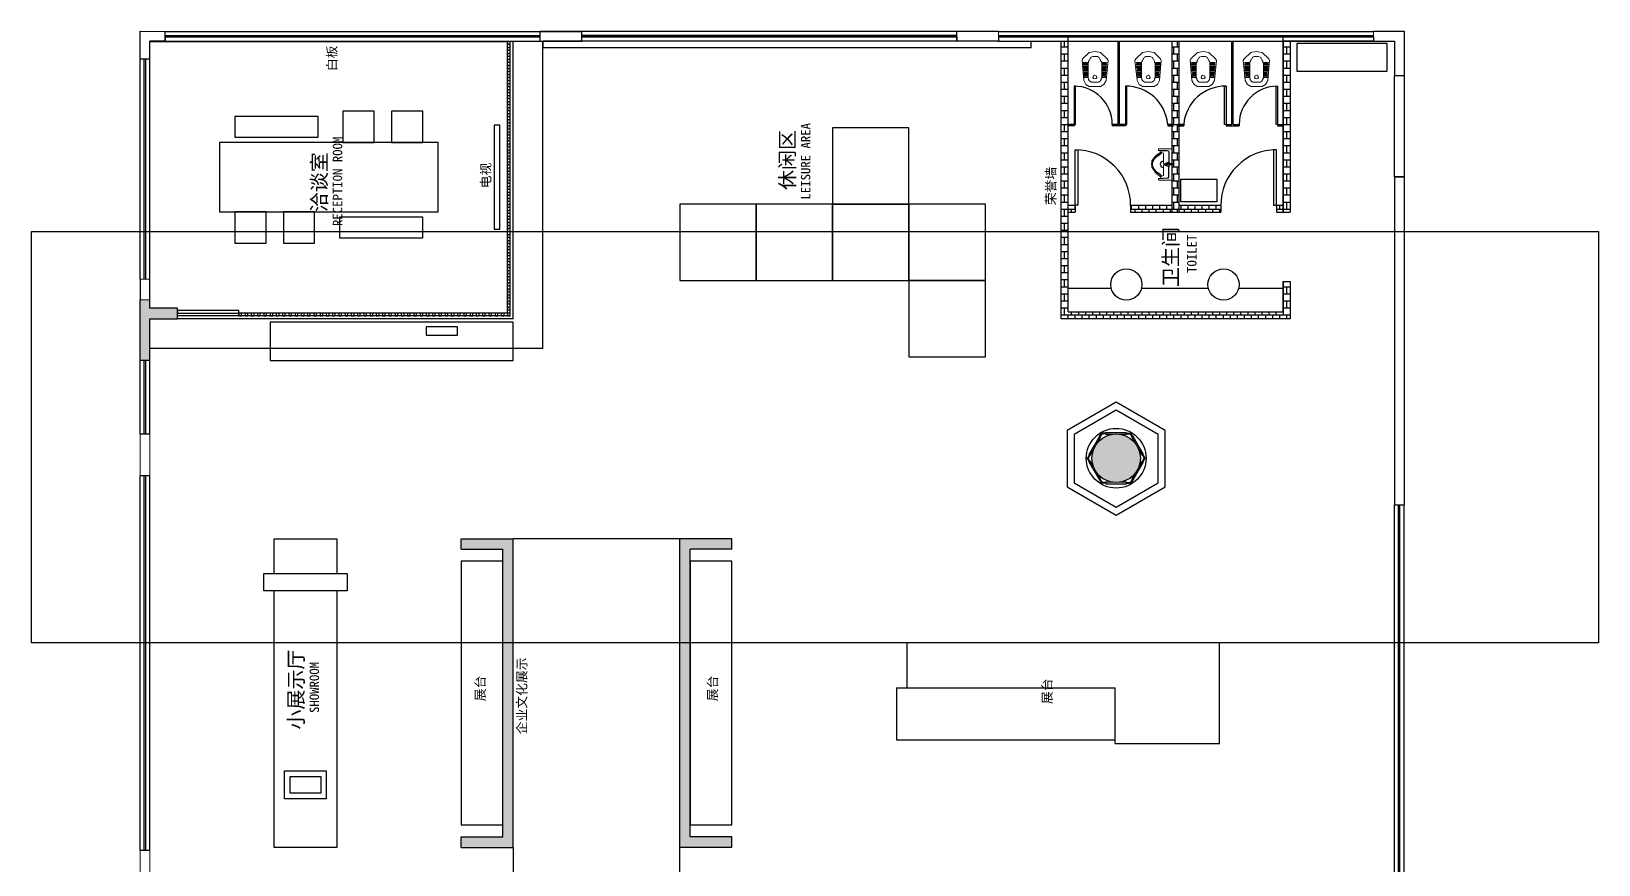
# Model space of a CAD drawing. Header units: millimetres. Extents: x 5625199 to 7433318, y -3316392 to -2552493.
# Drawn here: x 5949609 to 5972176, y -2641022 to -2629017 of the extents above; entities that cross this region are included whole.
import ezdxf

# ---------------------------------------------------------------- set-up
doc = ezdxf.new("R2010")
doc.units = ezdxf.units.MM
for name, color, linetype in [('155', 155, 'Continuous'), ('250', 250, 'Continuous'), ('PL-固定家具', 155, 'Continuous'), ('PL-固定落地', 155, 'Continuous'), ('PL-文字标注', 2, 'Continuous'), ('PL-新建墙体', 5, 'Continuous'), ('PL-活动家具', 15, 'Continuous'), ('PL-门', 4, 'Continuous')]:
    doc.layers.add(name, color=color, linetype=linetype)
doc.styles.add('黑体', font='simhei.ttf')
pattern_1 = [(180, (3788616.13, -8282773.3), (-4e-14, -101.6), []), (270, (3788616.133, -8282773.304), (50.8, -101.6), [101.6, -101.6])]

# ---------------------------------------------------------------- blocks, each defined once
blk = doc.blocks.new('GRDRDRD')
at = {"lineweight": 9}
for points in [[(5100139, -2518955), (5099855, -2518987)], [(5100139, -2518955), (5100163, -2518971)], [(5100163, -2518971), (5100250, -2519066), (5100265, -2519145), (5100250, -2519231), (5100163, -2519326)], [(5099847, -2519310), (5099792, -2519279), (5099760, -2519231), (5099760, -2519145), (5099760, -2519066), (5099792, -2519018), (5099847, -2518987)], [(5099823, -2519097), (5099839, -2519073)], [(5099823, -2519200), (5099823, -2519097)], [(5099839, -2519223), (5099823, -2519200)], [(5099839, -2519073), (5099847, -2519066), (5099863, -2519058), (5099871, -2519058), (5099886, -2519050), (5100100, -2519050)], [(5099847, -2518987), (5099855, -2518987)], [(5100100, -2519050), (5100107, -2519050)], [(5100107, -2519050), (5100123, -2519058), (5100139, -2519066), (5100155, -2519073), (5100163, -2519081), (5100178, -2519089), (5100186, -2519097)], [(5100186, -2519200), (5100178, -2519208), (5100163, -2519216), (5100155, -2519223), (5100139, -2519231), (5100123, -2519239), (5100107, -2519239)], [(5100186, -2519097), (5100194, -2519113)], [(5100194, -2519176), (5100186, -2519200)], [(5100194, -2519176), (5100194, -2519113)], [(5100107, -2519247), (5100100, -2519247), (5099886, -2519247), (5099871, -2519239), (5099863, -2519239), (5099847, -2519231), (5099839, -2519223)], [(5100139, -2519334), (5099855, -2519310), (5099847, -2519310)], [(5100107, -2519239), (5100100, -2519247)], [(5100163, -2519326), (5100139, -2519334)]]:
    blk.add_lwpolyline(points, dxfattribs=at)
at = {"lineweight": 13}
for points in [[(5099894, -2519176), (5099878, -2519168), (5099871, -2519152), (5099878, -2519129), (5099894, -2519121), (5099918, -2519129), (5099926, -2519152), (5099918, -2519168)], [(5099894, -2518995), (5099910, -2518995), (5099910, -2519042), (5099894, -2519042)], [(5099926, -2518995), (5099942, -2518995), (5099942, -2519042), (5099926, -2519042)], [(5099950, -2518995), (5099965, -2518987), (5099965, -2519042), (5099950, -2519042)], [(5099981, -2518987), (5099997, -2518987), (5099997, -2519042), (5099981, -2519042)], [(5100013, -2518987), (5100021, -2518987), (5100021, -2519042), (5100013, -2519042)], [(5100052, -2519042), (5100036, -2519042), (5100036, -2518979), (5100052, -2518979)], [(5100084, -2519042), (5100068, -2519042), (5100068, -2518979), (5100084, -2518979)], [(5100107, -2519042), (5100100, -2519042), (5100100, -2518979), (5100107, -2518979)], [(5100084, -2519318), (5100068, -2519318), (5100068, -2519255), (5100084, -2519255)], [(5100100, -2519318), (5100100, -2519255), (5100107, -2519255), (5100107, -2519318)]]:
    blk.add_lwpolyline(points, close=True, dxfattribs=at)
for points in [[(5099894, -2519302), (5099894, -2519255), (5099910, -2519255), (5099910, -2519302)], [(5099910, -2519302), (5099894, -2519302)], [(5099926, -2519302), (5099926, -2519255), (5099942, -2519255), (5099942, -2519302)], [(5099942, -2519302), (5099926, -2519302)], [(5099950, -2519302), (5099950, -2519255), (5099965, -2519255), (5099965, -2519302)], [(5099965, -2519302), (5099950, -2519302)], [(5099981, -2519310), (5099981, -2519255), (5099997, -2519255), (5099997, -2519310)], [(5099997, -2519310), (5099981, -2519310)], [(5100013, -2519310), (5100013, -2519255), (5100021, -2519255), (5100021, -2519310)], [(5100021, -2519310), (5100013, -2519310)], [(5100036, -2519310), (5100036, -2519255), (5100052, -2519255), (5100052, -2519318), (5100036, -2519310)]]:
    blk.add_lwpolyline(points, dxfattribs=at)
blk = doc.blocks.new('SFSEEE')
at = {"lineweight": 9}
for points in [[(5103261, -2495352), (5103269, -2495352), (5103269, -2495375), (5103261, -2495375), (5103072, -2495375), (5103072, -2494925), (5103261, -2494925), (5103269, -2494933), (5103269, -2494949), (5103261, -2494949)], [(5103198, -2495139), (5103198, -2495012), (5103198, -2494989), (5103222, -2494981), (5103238, -2494973)], [(5103246, -2494949), (5103238, -2494957), (5103238, -2494965), (5103238, -2494973), (5103269, -2494996), (5103293, -2495012), (5103317, -2495036), (5103340, -2495075), (5103364, -2495107), (5103364, -2495123), (5103372, -2495154), (5103364, -2495178), (5103364, -2495202), (5103340, -2495233), (5103317, -2495265), (5103293, -2495289), (5103269, -2495304), (5103238, -2495328), (5103238, -2495336), (5103238, -2495344), (5103246, -2495352)], [(5103238, -2495328), (5103222, -2495320), (5103198, -2495312), (5103198, -2495296), (5103198, -2495162)]]:
    blk.add_lwpolyline(points, dxfattribs=at)
at = {"lineweight": 25}
for points in [[(5103261, -2494949), (5103143, -2494957), (5103127, -2494957), (5103119, -2494973), (5103119, -2495123)], [(5103222, -2494981), (5103230, -2494989), (5103261, -2495012), (5103285, -2495028), (5103301, -2495044), (5103332, -2495083), (5103348, -2495107), (5103356, -2495131), (5103356, -2495154), (5103356, -2495170), (5103348, -2495194), (5103332, -2495225), (5103301, -2495257), (5103285, -2495273), (5103261, -2495289), (5103230, -2495312), (5103222, -2495320)], [(5103072, -2495146), (5103096, -2495146), (5103104, -2495139)], [(5103104, -2495162), (5103096, -2495162), (5103072, -2495162), (5103072, -2495139)], [(5103261, -2495352), (5103143, -2495352), (5103127, -2495344), (5103119, -2495328), (5103119, -2495178)], [(5103159, -2495139), (5103159, -2495131)], [(5103159, -2495162), (5103159, -2495154)], [(5103167, -2495146), (5103175, -2495146), (5103182, -2495146)], [(5103167, -2495154), (5103175, -2495154), (5103182, -2495154)], [(5103175, -2495162), (5103175, -2495154)], [(5103182, -2495146), (5103190, -2495146), (5103190, -2495139), (5103190, -2495162), (5103190, -2495139), (5103190, -2495162), (5103182, -2495154)], [(5103198, -2495194), (5103230, -2495186), (5103246, -2495154), (5103230, -2495115), (5103198, -2495107)]]:
    blk.add_lwpolyline(points, dxfattribs=at)
for points in [[(5103072, -2495139), (5103072, -2495162), (5103072, -2495146)], [(5103127, -2495123), (5103111, -2495131), (5103104, -2495154), (5103111, -2495170), (5103127, -2495178), (5103151, -2495170), (5103159, -2495154), (5103151, -2495131)], [(5103143, -2495154), (5103135, -2495146), (5103127, -2495146), (5103119, -2495154), (5103127, -2495162), (5103135, -2495162)], [(5103175, -2495162), (5103175, -2495139), (5103167, -2495139), (5103167, -2495162)]]:
    blk.add_lwpolyline(points, close=True, dxfattribs=at)
blk = doc.blocks.new('G$CFB626B85')
at = {"layer": 'PL-活动家具'}
for points in [[(1100, 3300), (2200, 3300), (2200, 4400), (1100, 4400)], [(1100, 2200), (2200, 2200), (2200, 3300), (1100, 3300)], [(1100, 1100), (2200, 1100), (2200, 2200), (1100, 2200)], [(2200, 1100), (3300, 1100), (3300, 2200), (2200, 2200)], [(0, 0), (1100, 0), (1100, 1100), (0, 1100)], [(1100, 0), (2200, 0), (2200, 1100), (1100, 1100)]]:
    blk.add_lwpolyline(points, close=True, dxfattribs=at)

msp = doc.modelspace()

# ---------------------------------------------------------------- hatches: boundary and pattern name
at = {"layer": 'PL-新建墙体'}
h = msp.add_hatch(dxfattribs=at)
h.set_pattern_fill('AR-B88', color=250, scale=0.5, angle=180)
h.set_pattern_definition(pattern_1)
h.paths.add_polyline_path([(5964435.49, -2629157.18), (5964435.47, -2633157.35), (5967735.86, -2633157.35), (5967735.86, -2632623.14), (5967635.75, -2632623.14), (5967635.75, -2633057.14), (5964537.58, -2633057.14), (5964537.6, -2629157.18)])
h.paths.add_polyline_path([(5966036.67, -2629157.18), (5966036.67, -2631623.14), (5966136.67, -2631623.14), (5966136.67, -2629157.18)])
h.paths.add_polyline_path([(5966036.67, -2631523.14), (5965437.35, -2631523.14), (5965437.35, -2631623.14), (5966036.67, -2631623.14)])
h.paths.add_polyline_path([(5966136.67, -2631623.14), (5966735.76, -2631623.14), (5966735.76, -2631523.14), (5966136.67, -2631523.14)])
h.paths.add_polyline_path([(5964537.59, -2631523.14), (5964537.59, -2631623.14), (5964637.35, -2631623.14), (5964637.35, -2631523.14)])
h.paths.add_polyline_path([(5967635.75, -2631523.14), (5967535.76, -2631523.14), (5967535.76, -2631623.14), (5967635.75, -2631623.14)])
h.paths.add_polyline_path([(5967635.75, -2631623.14), (5967735.86, -2631623.14), (5967735.86, -2629157.19), (5967635.76, -2629157.19), (5967635.75, -2631523.14)])
h = msp.add_hatch(dxfattribs=at)
h.set_pattern_fill('AR-B88', color=250, scale=0.5, angle=180)
h.set_pattern_definition(pattern_1)
h.paths.add_polyline_path([(5956395.8, -2650926.74), (5956395.8, -2651426.74), (5956545.8, -2651426.74), (5956945.8, -2651426.72), (5956945.8, -2650786.74), (5956545.8, -2650786.74), (5956545.8, -2648175.61), (5955795.8, -2648175.61), (5955795.8, -2648325.61), (5956395.8, -2648325.61), (5956395.8, -2650786.74)])
h.paths.add_polyline_path([(5958945.8, -2651426.74), (5959095.8, -2651426.64), (5959095.8, -2650926.74), (5959095.8, -2650786.47), (5959095.8, -2648325.61), (5959695.8, -2648325.61), (5959695.8, -2648175.61), (5958945.8, -2648175.61), (5958945.8, -2650786.74), (5958545.8, -2650786.74), (5958545.8, -2651426.66)])
h.paths.add_polyline_path([(5958945.8, -2647575.61), (5959695.8, -2647575.61), (5959695.8, -2647425.61), (5959095.8, -2647425.61), (5959095.8, -2643321.99), (5959695.8, -2643321.99), (5959695.8, -2643171.99), (5958945.8, -2643171.99)])
h.paths.add_polyline_path([(5956545.8, -2643171.99), (5955795.8, -2643171.99), (5955795.8, -2643321.99), (5956395.8, -2643321.99), (5956395.8, -2647425.61), (5955795.8, -2647425.61), (5955795.8, -2647575.61), (5956545.8, -2647575.61)])
h.paths.add_polyline_path([(5956545.8, -2636326.71), (5955795.8, -2636326.71), (5955795.8, -2636476.71), (5956395.8, -2636476.71), (5956395.8, -2640621.99), (5955795.8, -2640621.99), (5955795.8, -2640771.99), (5956545.8, -2640771.99)])
h.paths.add_polyline_path([(5958945.8, -2640771.99), (5959695.8, -2640771.99), (5959695.8, -2640621.99), (5959095.8, -2640621.99), (5959095.8, -2636476.71), (5959695.8, -2636476.71), (5959695.8, -2636326.71), (5958945.8, -2636326.71)])
h.paths.add_polyline_path([(5951175.69, -2633757.35), (5951235.69, -2633757.35), (5951255.69, -2633757.35), (5951315.69, -2633757.35), (5951315.69, -2633157.35), (5951715.69, -2633157.35), (5951715.69, -2633007.35), (5951315.69, -2633007.35), (5951315.69, -2632886.76), (5951175.69, -2632886.76)])
h.paths.add_polyline_path([(5965229.24, -2634816.83, 1), (5965229.24, -2635516.83, 1)])
h.paths.add_polyline_path([(5967405.86, -2648936.76, 1), (5967405.86, -2649636.76, 1)])

# ---------------------------------------------------------------- linework, layer by layer
at = {"color": 255, "ltscale": 500}
for p, q in [((5951175.69, -2629418.86), (5951175.69, -2629017.16)), ((5951175.69, -2629017.16), (5951535.86, -2629017.18)), ((5951535.86, -2629157.18), (5951535.86, -2629017.18)), ((5956935.86, -2629157.18), (5956935.86, -2629017.18)), ((5957535.86, -2629157.18), (5957535.86, -2629017.18)), ((5962935.86, -2629157.19), (5962935.86, -2629017.18)), ((5951315.69, -2629418.86), (5951315.69, -2629157.18)), ((5951535.86, -2629157.18), (5951315.69, -2629157.18)), ((5969235.86, -2629652.99), (5969375.86, -2629652.99)), ((5969235.86, -2631112.18), (5969375.86, -2631112.18)), ((5951175.69, -2632586.76), (5951175.69, -2632886.76)), ((5951315.69, -2632886.76), (5951315.69, -2632586.76))]:
    msp.add_line(p, q, dxfattribs=at)
at = {"color": 250, "ltscale": 500}
for p, q in [((5951535.86, -2629017.18), (5956935.86, -2629017.18)), ((5962935.86, -2629017.18), (5957535.86, -2629017.18)), ((5963536.04, -2629017.18), (5968936.04, -2629017.18)), ((5951535.86, -2629157.18), (5954703.77, -2629157.18)), ((5951535.86, -2629157.18), (5956935.86, -2629157.18)), ((5962935.86, -2629157.18), (5957535.86, -2629157.18)), ((5963536.04, -2629157.18), (5968936.04, -2629157.18)), ((5951175.69, -2632586.76), (5951175.69, -2629418.86)), ((5951315.69, -2632586.76), (5951315.69, -2629418.86)), ((5951175.69, -2634818.86), (5951175.69, -2633757.35)), ((5951315.69, -2634818.86), (5951315.69, -2633757.35)), ((5951175.69, -2640818.86), (5951175.69, -2635418.86)), ((5951315.69, -2640818.86), (5951315.69, -2635418.86)), ((5969235.86, -2648294.04), (5969235.86, -2635839.92)), ((5969375.86, -2648294.04), (5969375.86, -2635839.92))]:
    msp.add_line(p, q, dxfattribs=at)
at = {"color": 3, "ltscale": 500}
for p, q in [((5951535.86, -2629077.18), (5956935.86, -2629077.18)), ((5951535.86, -2629097.18), (5956935.86, -2629097.18)), ((5962935.86, -2629077.18), (5957535.86, -2629077.18)), ((5962935.86, -2629097.18), (5957535.86, -2629097.18)), ((5963536.04, -2629077.18), (5968936.04, -2629077.18)), ((5963536.04, -2629097.18), (5968936.04, -2629097.18)), ((5951235.69, -2632586.76), (5951235.69, -2629418.86)), ((5951255.69, -2632586.76), (5951255.69, -2629418.86)), ((5951235.69, -2634818.86), (5951235.69, -2633757.35)), ((5951255.69, -2634818.86), (5951255.69, -2633757.35)), ((5951235.69, -2640818.86), (5951235.69, -2635418.86)), ((5951255.69, -2640818.86), (5951255.69, -2635418.86)), ((5969295.86, -2648294.04), (5969295.86, -2635839.92)), ((5969315.86, -2648294.04), (5969315.86, -2635839.92))]:
    msp.add_line(p, q, dxfattribs=at)
at = {"ltscale": 500}
for p, q in [((5956935.86, -2629017.18), (5957535.86, -2629017.18)), ((5957535.86, -2629017.18), (5956935.86, -2629017.18)), ((5963536.04, -2629017.18), (5962935.86, -2629017.18)), ((5968936.08, -2629017.17), (5969375.86, -2629017.17)), ((5969375.86, -2629017.17), (5969375.86, -2629652.99)), ((5956935.86, -2629157.18), (5957535.86, -2629157.18)), ((5957535.86, -2629157.18), (5956980.8, -2629157.18)), ((5963536.04, -2629157.18), (5962935.86, -2629157.18)), ((5967635.76, -2629157.17), (5967635.75, -2631623.14)), ((5967735.86, -2629157.17), (5967735.86, -2629157.17)), ((5968936.08, -2629157.17), (5969235.86, -2629157.17)), ((5969235.86, -2629157.17), (5969235.86, -2629652.99)), ((5969235.86, -2631112.18), (5969235.86, -2635839.92)), ((5969375.86, -2631112.18), (5969375.86, -2635839.92)), ((5967735.86, -2633157.35), (5965833.22, -2633157.35))]:
    msp.add_line(p, q, dxfattribs=at)
at = {"color": 255, "lineweight": 9}
for p, q in [((5963536.04, -2629017.17), (5963536.04, -2629157.18)), ((5968936.08, -2629017.17), (5968936.08, -2629157.17)), ((5969235.86, -2631112.18), (5969235.86, -2635839.92)), ((5969375.86, -2631112.18), (5969375.86, -2635839.92)), ((5951175.69, -2632586.76), (5951315.69, -2632586.76)), ((5951175.69, -2632886.76), (5951315.69, -2632886.76)), ((5951175.69, -2635418.86), (5951175.69, -2634818.86)), ((5951315.69, -2635418.86), (5951315.69, -2634818.86)), ((5951175.69, -2641418.86), (5951175.69, -2640818.86)), ((5951315.69, -2641418.86), (5951315.69, -2640818.86))]:
    msp.add_line(p, q, dxfattribs=at)
at = {"color": 255}
for p, q in [((5951315.69, -2629418.86), (5951175.69, -2629418.86)), ((5951315.69, -2634818.86), (5951175.69, -2634818.86)), ((5951315.69, -2635418.86), (5951175.69, -2635418.86)), ((5969235.86, -2635839.92), (5969375.86, -2635839.92)), ((5951315.69, -2640818.86), (5951175.69, -2640818.86))]:
    msp.add_line(p, q, dxfattribs=at)
at = {"layer": '155', "color": 6, "ltscale": 500}
msp.add_lwpolyline([(5949608.99, -2631898.55), (5972176.42, -2631898.55), (5972176.42, -2637824.35), (5949608.99, -2637824.35)], close=True, dxfattribs=at)
at = {"layer": '250', "ltscale": 500}
for p, q in [((5958945.8, -2636326.71), (5956545.8, -2636326.71)), ((5956545.8, -2640771.99), (5956545.8, -2643171.99)), ((5958945.8, -2643171.99), (5958945.8, -2640771.99))]:
    msp.add_line(p, q, dxfattribs=at)
msp.add_lwpolyline([(5969235.86, -2631112.18), (5969235.86, -2629652.99), (5969375.86, -2629652.99), (5969375.86, -2631112.18)], close=True, dxfattribs=at)
at = {"layer": 'PL-固定家具', "ltscale": 500}
for p, q in [((5956465.8, -2633077.35), (5956465.8, -2629157.18)), ((5956505.8, -2633117.35), (5956505.8, -2629157.18)), ((5965257.14, -2630357.16), (5965257.14, -2629157.16)), ((5965277.14, -2630357.16), (5965277.14, -2629157.16)), ((5966895.98, -2630357.16), (5966895.98, -2629157.16)), ((5966915.98, -2630357.16), (5966915.98, -2629157.16)), ((5964622.37, -2630357.16), (5964537.59, -2630357.16)), ((5964622.37, -2630377.16), (5964537.59, -2630377.16)), ((5964622.37, -2630357.16), (5964622.37, -2630377.16)), ((5965257.14, -2630357.16), (5965172.37, -2630357.16)), ((5965172.37, -2630357.16), (5965172.37, -2630377.16)), ((5965361.89, -2630377.16), (5965172.37, -2630377.16)), ((5965361.89, -2630357.16), (5965277.14, -2630357.16)), ((5965361.89, -2630357.16), (5965361.89, -2630377.16)), ((5966056.68, -2630357.16), (5965971.89, -2630357.16)), ((5965971.89, -2630357.16), (5966056.67, -2630357.16)), ((5965971.89, -2630357.16), (5965971.89, -2630377.16)), ((5966056.68, -2630377.16), (5965971.89, -2630377.16)), ((5965971.89, -2630377.16), (5966056.67, -2630377.16)), ((5966116.43, -2630357.16), (5966201.22, -2630357.16)), ((5966116.43, -2630377.16), (5966201.22, -2630377.16)), ((5966201.22, -2630357.16), (5966116.45, -2630357.16)), ((5966201.22, -2630377.16), (5966116.45, -2630377.16)), ((5966201.22, -2630357.16), (5966201.22, -2630377.16)), ((5966811.22, -2630357.16), (5966895.98, -2630357.16)), ((5966811.22, -2630357.16), (5966811.22, -2630377.16)), ((5966811.22, -2630377.16), (5967000.75, -2630377.16)), ((5966915.98, -2630357.16), (5967000.75, -2630357.16)), ((5967000.75, -2630357.16), (5967000.75, -2630377.16)), ((5967550.75, -2630357.16), (5967635.52, -2630357.16)), ((5967550.75, -2630357.16), (5967550.75, -2630377.16)), ((5967550.75, -2630377.16), (5967635.52, -2630377.16)), ((5956465.8, -2633077.35), (5952595.69, -2633077.35)), ((5956505.8, -2633117.35), (5952595.69, -2633117.35))]:
    msp.add_line(p, q, dxfattribs=at)
at = {"layer": 'PL-固定家具', "color": 8}
for p, q in [((5964991.31, -2634856.12), (5965015.46, -2634816.55)), ((5964999.85, -2634861.33), (5965024, -2634821.76)), ((5965079.12, -2634805.43), (5965032.78, -2634806.55)), ((5965079.36, -2634815.42), (5965033.02, -2634816.55)), ((5965379.12, -2634815.42), (5965425.46, -2634816.55)), ((5965379.36, -2634805.43), (5965425.7, -2634806.55)), ((5965458.63, -2634861.33), (5965434.48, -2634821.76)), ((5965467.17, -2634856.12), (5965443.02, -2634816.55)), ((5964841.19, -2635116.14), (5964819, -2635156.84)), ((5964841.19, -2635217.53), (5964819, -2635176.83)), ((5964849.97, -2635120.93), (5964827.78, -2635161.62)), ((5964849.97, -2635212.74), (5964827.78, -2635172.04)), ((5965608.51, -2635120.93), (5965630.7, -2635161.62)), ((5965608.51, -2635212.74), (5965630.7, -2635172.04)), ((5965617.29, -2635116.14), (5965639.48, -2635156.84)), ((5965617.29, -2635217.53), (5965639.48, -2635176.83)), ((5964991.31, -2635477.55), (5965015.46, -2635517.12)), ((5964999.85, -2635472.34), (5965024, -2635511.91)), ((5965079.12, -2635528.24), (5965032.78, -2635527.11)), ((5965079.36, -2635518.25), (5965033.02, -2635517.12)), ((5965379.12, -2635518.25), (5965425.46, -2635517.12)), ((5965379.36, -2635528.24), (5965425.7, -2635527.11)), ((5965458.63, -2635472.34), (5965434.48, -2635511.91)), ((5965467.17, -2635477.55), (5965443.02, -2635517.12))]:
    msp.add_line(p, q, dxfattribs=at)
at = {"layer": 'PL-固定家具', "color": 250, "ltscale": 500}
for points in [[(5956465.8, -2629162.35), (5956465.8, -2629202.35), (5956505.8, -2629202.35), (5956505.8, -2629162.35)], [(5956465.8, -2629249.35), (5956465.8, -2629289.35), (5956505.8, -2629289.35), (5956505.8, -2629249.35)], [(5956465.8, -2629336.35), (5956465.8, -2629376.35), (5956505.8, -2629376.35), (5956505.8, -2629336.35)], [(5956465.8, -2629423.35), (5956465.8, -2629463.35), (5956505.8, -2629463.35), (5956505.8, -2629423.35)], [(5956465.8, -2629510.35), (5956465.8, -2629550.35), (5956505.8, -2629550.35), (5956505.8, -2629510.35)], [(5956465.8, -2629597.35), (5956465.8, -2629637.35), (5956505.8, -2629637.35), (5956505.8, -2629597.35)], [(5956465.8, -2629684.35), (5956465.8, -2629724.35), (5956505.8, -2629724.35), (5956505.8, -2629684.35)], [(5956465.8, -2629771.35), (5956465.8, -2629811.35), (5956505.8, -2629811.35), (5956505.8, -2629771.35)], [(5956465.8, -2629858.35), (5956465.8, -2629898.35), (5956505.8, -2629898.35), (5956505.8, -2629858.35)], [(5956465.8, -2629945.35), (5956465.8, -2629985.35), (5956505.8, -2629985.35), (5956505.8, -2629945.35)], [(5956465.8, -2630032.35), (5956465.8, -2630072.35), (5956505.8, -2630072.35), (5956505.8, -2630032.35)], [(5956465.8, -2630119.35), (5956465.8, -2630159.35), (5956505.8, -2630159.35), (5956505.8, -2630119.35)], [(5956465.8, -2630206.35), (5956465.8, -2630246.35), (5956505.8, -2630246.35), (5956505.8, -2630206.35)], [(5956465.8, -2630293.35), (5956465.8, -2630333.35), (5956505.8, -2630333.35), (5956505.8, -2630293.35)], [(5956465.8, -2630380.35), (5956465.8, -2630420.35), (5956505.8, -2630420.35), (5956505.8, -2630380.35)], [(5956465.8, -2630467.35), (5956465.8, -2630507.35), (5956505.8, -2630507.35), (5956505.8, -2630467.35)], [(5956465.8, -2630554.35), (5956465.8, -2630594.35), (5956505.8, -2630594.35), (5956505.8, -2630554.35)], [(5956465.8, -2630641.35), (5956465.8, -2630681.35), (5956505.8, -2630681.35), (5956505.8, -2630641.35)], [(5956465.8, -2630728.35), (5956465.8, -2630768.35), (5956505.8, -2630768.35), (5956505.8, -2630728.35)], [(5956465.8, -2630815.35), (5956465.8, -2630855.35), (5956505.8, -2630855.35), (5956505.8, -2630815.35)], [(5956465.8, -2630902.35), (5956465.8, -2630942.35), (5956505.8, -2630942.35), (5956505.8, -2630902.35)], [(5956465.8, -2630989.35), (5956465.8, -2631029.35), (5956505.8, -2631029.35), (5956505.8, -2630989.35)], [(5956465.8, -2631076.35), (5956465.8, -2631116.35), (5956505.8, -2631116.35), (5956505.8, -2631076.35)], [(5956465.8, -2631163.35), (5956465.8, -2631203.35), (5956505.8, -2631203.35), (5956505.8, -2631163.35)], [(5956465.8, -2631250.35), (5956465.8, -2631290.35), (5956505.8, -2631290.35), (5956505.8, -2631250.35)], [(5956465.8, -2631337.35), (5956465.8, -2631377.35), (5956505.8, -2631377.35), (5956505.8, -2631337.35)], [(5956465.8, -2631424.35), (5956465.8, -2631464.35), (5956505.8, -2631464.35), (5956505.8, -2631424.35)], [(5956465.8, -2631511.35), (5956465.8, -2631551.35), (5956505.8, -2631551.35), (5956505.8, -2631511.35)], [(5956465.8, -2631598.35), (5956465.8, -2631638.35), (5956505.8, -2631638.35), (5956505.8, -2631598.35)], [(5956465.8, -2631685.35), (5956465.8, -2631725.35), (5956505.8, -2631725.35), (5956505.8, -2631685.35)], [(5956465.8, -2631772.35), (5956465.8, -2631812.35), (5956505.8, -2631812.35), (5956505.8, -2631772.35)], [(5956465.8, -2631859.35), (5956465.8, -2631899.35), (5956505.8, -2631899.35), (5956505.8, -2631859.35)], [(5956465.8, -2631946.35), (5956465.8, -2631986.35), (5956505.8, -2631986.35), (5956505.8, -2631946.35)], [(5956465.8, -2632033.35), (5956465.8, -2632073.35), (5956505.8, -2632073.35), (5956505.8, -2632033.35)], [(5956465.8, -2632120.35), (5956465.8, -2632160.35), (5956505.8, -2632160.35), (5956505.8, -2632120.35)], [(5956465.8, -2632207.35), (5956465.8, -2632247.35), (5956505.8, -2632247.35), (5956505.8, -2632207.35)], [(5956465.8, -2632294.35), (5956465.8, -2632334.35), (5956505.8, -2632334.35), (5956505.8, -2632294.35)], [(5956465.8, -2632381.35), (5956465.8, -2632421.35), (5956505.8, -2632421.35), (5956505.8, -2632381.35)], [(5956465.8, -2632468.35), (5956465.8, -2632508.35), (5956505.8, -2632508.35), (5956505.8, -2632468.35)], [(5956465.8, -2632555.35), (5956465.8, -2632595.35), (5956505.8, -2632595.35), (5956505.8, -2632555.35)], [(5956465.8, -2632642.35), (5956465.8, -2632682.35), (5956505.8, -2632682.35), (5956505.8, -2632642.35)], [(5956465.8, -2632729.35), (5956465.8, -2632769.35), (5956505.8, -2632769.35), (5956505.8, -2632729.35)], [(5956465.8, -2632816.35), (5956465.8, -2632856.35), (5956505.8, -2632856.35), (5956505.8, -2632816.35)], [(5956465.8, -2632903.35), (5956465.8, -2632943.35), (5956505.8, -2632943.35), (5956505.8, -2632903.35)], [(5952595.8, -2633077.35), (5952595.8, -2633117.35), (5952635.8, -2633117.35), (5952635.8, -2633077.35)], [(5952685.8, -2633077.35), (5952685.8, -2633117.35), (5952725.8, -2633117.35), (5952725.8, -2633077.35)], [(5952775.8, -2633077.35), (5952775.8, -2633117.35), (5952815.8, -2633117.35), (5952815.8, -2633077.35)], [(5952865.8, -2633077.35), (5952865.8, -2633117.35), (5952905.8, -2633117.35), (5952905.8, -2633077.35)], [(5952955.8, -2633077.35), (5952955.8, -2633117.35), (5952995.8, -2633117.35), (5952995.8, -2633077.35)], [(5953045.8, -2633077.35), (5953045.8, -2633117.35), (5953085.8, -2633117.35), (5953085.8, -2633077.35)], [(5953135.8, -2633077.35), (5953135.8, -2633117.35), (5953175.8, -2633117.35), (5953175.8, -2633077.35)], [(5953225.8, -2633077.35), (5953225.8, -2633117.35), (5953265.8, -2633117.35), (5953265.8, -2633077.35)], [(5953315.8, -2633077.35), (5953315.8, -2633117.35), (5953355.8, -2633117.35), (5953355.8, -2633077.35)], [(5953405.8, -2633077.35), (5953405.8, -2633117.35), (5953445.8, -2633117.35), (5953445.8, -2633077.35)], [(5953495.8, -2633077.35), (5953495.8, -2633117.35), (5953535.8, -2633117.35), (5953535.8, -2633077.35)], [(5953585.8, -2633077.35), (5953585.8, -2633117.35), (5953625.8, -2633117.35), (5953625.8, -2633077.35)], [(5953675.8, -2633077.35), (5953675.8, -2633117.35), (5953715.8, -2633117.35), (5953715.8, -2633077.35)], [(5953765.8, -2633077.35), (5953765.8, -2633117.35), (5953805.8, -2633117.35), (5953805.8, -2633077.35)], [(5953855.8, -2633077.35), (5953855.8, -2633117.35), (5953895.8, -2633117.35), (5953895.8, -2633077.35)], [(5953945.8, -2633077.35), (5953945.8, -2633117.35), (5953985.8, -2633117.35), (5953985.8, -2633077.35)], [(5954035.8, -2633077.35), (5954035.8, -2633117.35), (5954075.8, -2633117.35), (5954075.8, -2633077.35)], [(5954125.8, -2633077.35), (5954125.8, -2633117.35), (5954165.8, -2633117.35), (5954165.8, -2633077.35)], [(5954215.8, -2633077.35), (5954215.8, -2633117.35), (5954255.8, -2633117.35), (5954255.8, -2633077.35)], [(5954305.8, -2633077.35), (5954305.8, -2633117.35), (5954345.8, -2633117.35), (5954345.8, -2633077.35)], [(5954395.8, -2633077.35), (5954395.8, -2633117.35), (5954435.8, -2633117.35), (5954435.8, -2633077.35)], [(5954485.8, -2633077.35), (5954485.8, -2633117.35), (5954525.8, -2633117.35), (5954525.8, -2633077.35)], [(5954575.8, -2633077.35), (5954575.8, -2633117.35), (5954615.8, -2633117.35), (5954615.8, -2633077.35)], [(5954665.8, -2633077.35), (5954665.8, -2633117.35), (5954705.8, -2633117.35), (5954705.8, -2633077.35)], [(5954755.8, -2633077.35), (5954755.8, -2633117.35), (5954795.8, -2633117.35), (5954795.8, -2633077.35)], [(5954845.8, -2633077.35), (5954845.8, -2633117.35), (5954885.8, -2633117.35), (5954885.8, -2633077.35)], [(5954935.8, -2633077.35), (5954935.8, -2633117.35), (5954975.8, -2633117.35), (5954975.8, -2633077.35)], [(5955025.8, -2633077.35), (5955025.8, -2633117.35), (5955065.8, -2633117.35), (5955065.8, -2633077.35)], [(5955115.8, -2633077.35), (5955115.8, -2633117.35), (5955155.8, -2633117.35), (5955155.8, -2633077.35)], [(5955205.8, -2633077.35), (5955205.8, -2633117.35), (5955245.8, -2633117.35), (5955245.8, -2633077.35)], [(5955295.8, -2633077.35), (5955295.8, -2633117.35), (5955335.8, -2633117.35), (5955335.8, -2633077.35)], [(5955385.8, -2633077.35), (5955385.8, -2633117.35), (5955425.8, -2633117.35), (5955425.8, -2633077.35)], [(5955475.8, -2633077.35), (5955475.8, -2633117.35), (5955515.8, -2633117.35), (5955515.8, -2633077.35)], [(5955565.8, -2633077.35), (5955565.8, -2633117.35), (5955605.8, -2633117.35), (5955605.8, -2633077.35)], [(5955655.8, -2633077.35), (5955655.8, -2633117.35), (5955695.8, -2633117.35), (5955695.8, -2633077.35)], [(5955745.8, -2633077.35), (5955745.8, -2633117.35), (5955785.8, -2633117.35), (5955785.8, -2633077.35)], [(5955835.8, -2633077.35), (5955835.8, -2633117.35), (5955875.8, -2633117.35), (5955875.8, -2633077.35)], [(5955925.8, -2633077.35), (5955925.8, -2633117.35), (5955965.8, -2633117.35), (5955965.8, -2633077.35)], [(5956015.8, -2633077.35), (5956015.8, -2633117.35), (5956055.8, -2633117.35), (5956055.8, -2633077.35)], [(5956105.8, -2633077.35), (5956105.8, -2633117.35), (5956145.8, -2633117.35), (5956145.8, -2633077.35)], [(5956195.8, -2633077.35), (5956195.8, -2633117.35), (5956235.8, -2633117.35), (5956235.8, -2633077.35)], [(5956285.8, -2633077.35), (5956285.8, -2633117.35), (5956325.8, -2633117.35), (5956325.8, -2633077.35)], [(5956375.8, -2633077.35), (5956375.8, -2633117.35), (5956415.8, -2633117.35), (5956415.8, -2633077.35)], [(5956465.8, -2632990.35), (5956465.8, -2633030.35), (5956505.8, -2633030.35), (5956505.8, -2632990.35)]]:
    msp.add_lwpolyline(points, close=True, dxfattribs=at)
at = {"layer": 'PL-固定家具', "ltscale": 500}
msp.add_lwpolyline([(5956465.8, -2633077.35), (5956465.8, -2633117.35), (5956505.8, -2633117.35), (5956505.8, -2633077.35)], close=True, dxfattribs=at)
at = {"layer": 'PL-固定家具'}
msp.add_lwpolyline([(5955745.8, -2633392.35), (5955745.8, -2633272.35), (5955295.8, -2633272.35), (5955295.8, -2633392.35)], close=True, dxfattribs=at)
at = {"layer": 'PL-固定家具', "color": 8}
for points in [[(5964954.24, -2634950.33), (5965004.24, -2634863.73), (5964986.92, -2634853.73), (5964836.92, -2635113.53), (5964854.24, -2635123.53), (5964904.24, -2635036.93)], [(5965279.24, -2634820.42), (5965379.24, -2634820.42), (5965379.24, -2634800.42), (5965079.24, -2634800.42), (5965079.24, -2634820.42), (5965179.24, -2634820.42)], [(5965554.24, -2635036.93), (5965604.24, -2635123.53), (5965621.56, -2635113.53), (5965471.56, -2634853.73), (5965454.24, -2634863.73), (5965504.24, -2634950.33)], [(5964904.24, -2635296.74), (5964854.24, -2635210.14), (5964836.92, -2635220.14), (5964986.92, -2635479.94), (5965004.24, -2635469.94), (5964954.24, -2635383.34)], [(5965504.24, -2635383.34), (5965454.24, -2635469.94), (5965471.56, -2635479.94), (5965621.56, -2635220.14), (5965604.24, -2635210.14), (5965554.24, -2635296.74)], [(5965179.24, -2635513.24), (5965079.24, -2635513.24), (5965079.24, -2635533.24), (5965379.24, -2635533.24), (5965379.24, -2635513.24), (5965279.24, -2635513.24)]]:
    msp.add_lwpolyline(points, dxfattribs=at)
at = {"layer": 'PL-固定家具', "color": 250}
msp.add_circle((5965229.24, -2635166.83), 430, dxfattribs=at)
at = {"layer": 'PL-固定家具'}
for centre in [(5965024.24, -2634811.76), (5965434.24, -2634811.76), (5964819.24, -2635166.83), (5965639.24, -2635166.83), (5965024.24, -2635521.9), (5965434.24, -2635521.9)]:
    msp.add_circle(centre, 10, dxfattribs=at)
at = {"layer": 'PL-固定落地', "color": 8, "ltscale": 500}
for q in [(5956545.8, -2629157.18), (5951715.69, -2633157.35)]:
    msp.add_line((5956545.8, -2633157.35), q, dxfattribs=at)
at = {"layer": 'PL-固定落地', "color": 250, "ltscale": 500}
for p, q in [((5956975.8, -2633587.35), (5956975.8, -2629157.18)), ((5952595.8, -2633117.35), (5951715.69, -2633117.35)), ((5956975.8, -2633587.35), (5951315.69, -2633587.35))]:
    msp.add_line(p, q, dxfattribs=at)
at = {"layer": 'PL-固定落地', "color": 155, "ltscale": 500}
for p, q in [((5956975.8, -2629157.18), (5956975.8, -2629257.18)), ((5964005.49, -2629257.18), (5956975.8, -2629257.18)), ((5964005.49, -2629257.18), (5964005.49, -2629157.19))]:
    msp.add_line(p, q, dxfattribs=at)
at = {"layer": 'PL-固定落地', "ltscale": 500}
msp.add_line((5952595.69, -2633117.35), (5952595.69, -2633077.35), dxfattribs=at)
at = {"layer": 'PL-固定落地', "color": 155, "ltscale": 500}
msp.add_lwpolyline([(5953045.8, -2633757.35), (5956545.8, -2633757.35), (5956545.8, -2633207.35), (5953045.8, -2633207.35)], close=True, dxfattribs=at)
at = {"layer": 'PL-新建墙体'}
for p, q in [((5964435.47, -2633157.35), (5964435.49, -2629157.19)), ((5964537.58, -2633057.14), (5964537.6, -2629157.19)), ((5966036.67, -2631623.14), (5966036.67, -2629157.17)), ((5966136.67, -2631623.14), (5966136.67, -2629157.17)), ((5967635.75, -2631623.14), (5967635.76, -2629157.17)), ((5967735.86, -2629157.17), (5967735.86, -2631623.14)), ((5964537.58, -2631523.14), (5964637.35, -2631523.14)), ((5964637.35, -2631523.14), (5964637.35, -2631623.14)), ((5965437.35, -2631523.14), (5966037.48, -2631523.14)), ((5965437.35, -2631523.14), (5965437.35, -2631623.14)), ((5966135.86, -2631523.14), (5966735.76, -2631523.14)), ((5966735.76, -2631523.14), (5966735.76, -2631623.14)), ((5967535.76, -2631523.14), (5967635.75, -2631523.14)), ((5967535.76, -2631523.14), (5967535.76, -2631623.14)), ((5964537.58, -2631623.14), (5964637.35, -2631623.14)), ((5965437.35, -2631623.14), (5966735.76, -2631623.14)), ((5967535.76, -2631623.14), (5967635.75, -2631623.14)), ((5967635.75, -2631623.14), (5967735.86, -2631623.14)), ((5967635.75, -2632623.14), (5967635.75, -2633057.14)), ((5967635.75, -2633057.14), (5967635.75, -2632623.14)), ((5967635.75, -2632623.14), (5967735.86, -2632623.14)), ((5967735.86, -2632623.14), (5967735.86, -2633157.35)), ((5951175.69, -2633757.35), (5951175.69, -2632886.76)), ((5951315.69, -2633007.35), (5951315.69, -2632886.83)), ((5951715.69, -2633007.35), (5951315.69, -2633007.35)), ((5951315.69, -2633157.35), (5951715.69, -2633157.35)), ((5951315.69, -2633757.35), (5951315.69, -2633157.35)), ((5951715.69, -2633157.35), (5951715.69, -2633007.35)), ((5967735.86, -2633157.35), (5964435.47, -2633157.35)), ((5964537.58, -2633057.14), (5967635.75, -2633057.14)), ((5951315.69, -2633757.35), (5951175.69, -2633757.35)), ((5955795.8, -2636476.71), (5955795.8, -2636326.71)), ((5955795.8, -2636326.71), (5956545.8, -2636326.71)), ((5956545.8, -2640771.99), (5956545.8, -2636326.71)), ((5958945.8, -2640771.99), (5958945.8, -2636326.71)), ((5959695.8, -2636326.71), (5958945.8, -2636326.71)), ((5959695.8, -2636476.71), (5959695.8, -2636326.71)), ((5955795.8, -2636476.71), (5956395.8, -2636476.71)), ((5956395.8, -2640621.99), (5956395.8, -2636476.71)), ((5959095.8, -2640621.99), (5959095.8, -2636476.71)), ((5959695.8, -2636476.71), (5959095.8, -2636476.71)), ((5955795.8, -2640621.99), (5956395.8, -2640621.99)), ((5955795.8, -2640771.99), (5955795.8, -2640621.99)), ((5955795.8, -2640771.99), (5956545.8, -2640771.99)), ((5959695.8, -2640771.99), (5958945.8, -2640771.99)), ((5959695.8, -2640621.99), (5959095.8, -2640621.99)), ((5959695.8, -2640771.99), (5959695.8, -2640621.99))]:
    msp.add_line(p, q, dxfattribs=at)
for points in [[(5956935.86, -2629157.18), (5956935.86, -2629097.18), (5951535.86, -2629097.18), (5951535.86, -2629157.18)], [(5957535.86, -2629157.18), (5957535.86, -2629097.18), (5962935.86, -2629097.18), (5962935.86, -2629157.18)], [(5963536.04, -2629097.18), (5963536.04, -2629157.19), (5964537.6, -2629157.19), (5964537.6, -2629097.18)], [(5967635.76, -2629157.19), (5967635.76, -2629097.18), (5968936.04, -2629097.18), (5968936.04, -2629157.19)]]:
    msp.add_lwpolyline(points, close=True, dxfattribs=at)
msp.add_circle((5965229.24, -2635166.83), 350, dxfattribs=at)
at = {"layer": 'PL-活动家具', "color": 250}
msp.add_line((5956465.8, -2629167.18), (5951315.69, -2629167.18), dxfattribs=at)
at = {"layer": 'PL-活动家具'}
for p, q in [((5965158.03, -2632723.13), (5964537.58, -2632723.12)), ((5966558.66, -2632723.13), (5965592.66, -2632723.13)), ((5967635.75, -2632723.14), (5966993.29, -2632723.13)), ((5966715.83, -2637824.35), (5962215.83, -2637824.35)), ((5962215.83, -2637824.35), (5962215.83, -2638474.35)), ((5966715.83, -2639274.35), (5966715.83, -2637824.35)), ((5962065.83, -2638474.35), (5965215.83, -2638474.35)), ((5962065.83, -2638474.35), (5962065.83, -2639224.35)), ((5965215.83, -2639274.35), (5965215.83, -2638474.35)), ((5962065.83, -2639224.35), (5965215.83, -2639224.35)), ((5965215.83, -2639274.35), (5966715.83, -2639274.35))]:
    msp.add_line(p, q, dxfattribs=at)
for points in [[(5967832.54, -2629591.92), (5969132.54, -2629591.92), (5969132.54, -2629191.92), (5967832.54, -2629191.92)], [(5956353.33, -2631867.27), (5956353.33, -2630367.27), (5956273.33, -2630367.27), (5956273.33, -2631867.27)], [(5952315.8, -2631617.27), (5955465.8, -2631617.27), (5955465.8, -2630617.27), (5952315.8, -2630617.27)], [(5966161.87, -2631471.47), (5966161.87, -2631144.95), (5966679, -2631144.95), (5966679, -2631471.47)], [(5964523.43, -2635580.56), (5965229.64, -2635988.29), (5965935.86, -2635580.56), (5965935.86, -2634765.09), (5965229.64, -2634357.35), (5964523.43, -2634765.09)], [(5964623.43, -2635522.82), (5965229.64, -2635872.82), (5965835.86, -2635522.82), (5965835.86, -2634822.82), (5965229.64, -2634472.82), (5964623.43, -2634822.82)], [(5956395.8, -2640449.35), (5956395.8, -2636649.35), (5955795.8, -2636649.35), (5955795.8, -2640449.35)], [(5959695.8, -2640449.35), (5959695.8, -2636649.35), (5959095.8, -2636649.35), (5959095.8, -2640449.35)], [(5952955.74, -2636826.71), (5954155.74, -2636826.71), (5954155.74, -2637076.71), (5952955.74, -2637076.71)], [(5953855.74, -2639671.99), (5953855.74, -2640071.99), (5953255.74, -2640071.99), (5953255.74, -2639671.99)]]:
    msp.add_lwpolyline(points, close=True, dxfattribs=at)
at = {"layer": 'PL-活动家具', "color": 8}
for points in [[(5954093.66, -2630167.27), (5954093.66, -2630617.27), (5954543.66, -2630617.27), (5954543.66, -2630167.27)], [(5954793.66, -2630167.27), (5954793.66, -2630617.27), (5955243.66, -2630617.27), (5955243.66, -2630167.27)], [(5953737.88, -2630242.27), (5952537.88, -2630242.27), (5952537.88, -2630542.27), (5953737.88, -2630542.27)], [(5952987.93, -2632067.27), (5952987.93, -2631617.27), (5952537.93, -2631617.27), (5952537.93, -2632067.27)], [(5953687.93, -2632067.27), (5953687.93, -2631617.27), (5953237.93, -2631617.27), (5953237.93, -2632067.27)], [(5954043.71, -2631992.27), (5955243.71, -2631992.27), (5955243.71, -2631692.27), (5954043.71, -2631692.27)]]:
    msp.add_lwpolyline(points, close=True, dxfattribs=at)
at = {"layer": 'PL-活动家具'}
for points in [[(5953105.74, -2636826.71), (5953105.74, -2636326.71), (5954005.74, -2636326.71), (5954005.74, -2636826.71)], [(5954005.74, -2637076.71), (5954005.74, -2640771.99), (5953105.74, -2640771.99), (5953105.74, -2637076.71)]]:
    msp.add_lwpolyline(points, dxfattribs=at)
at = {"layer": 'PL-活动家具', "color": 250}
msp.add_lwpolyline([(5953775.74, -2639751.99), (5953775.74, -2639991.99), (5953335.74, -2639991.99), (5953335.74, -2639751.99)], close=True, dxfattribs=at)
at = {"layer": 'PL-活动家具'}
for centre in [(5965375.35, -2632664.83), (5966775.97, -2632664.83)]:
    msp.add_circle(centre, 225, dxfattribs=at)
at = {"layer": 'PL-门'}
for points in [[(5964642.37, -2630357.16), (5964642.37, -2629807.16), (5964622.37, -2629807.16), (5964622.37, -2630357.16)], [(5965381.89, -2630357.16), (5965381.89, -2629807.16), (5965361.89, -2629807.16), (5965361.89, -2630357.16)], [(5966791.22, -2630357.16), (5966791.22, -2629807.16), (5966811.22, -2629807.16), (5966811.22, -2630357.16)], [(5967530.75, -2630357.16), (5967530.75, -2629807.16), (5967550.75, -2629807.16), (5967550.75, -2630357.16)], [(5964637.36, -2631523.14), (5964637.36, -2630723.14), (5964677.36, -2630723.14), (5964677.36, -2631523.14)], [(5967535.76, -2631523.14), (5967535.76, -2630723.14), (5967495.76, -2630723.14), (5967495.76, -2631523.14)], [(5951715.8, -2633077.35), (5952595.8, -2633077.35), (5952595.8, -2633037.35), (5951715.8, -2633037.35)]]:
    msp.add_lwpolyline(points, close=True, dxfattribs=at)
at = {"layer": 'PL-门', "color": 250}
for centre, radius, start, end in [((5964622.37, -2630357.16), 550, 0, 90), ((5965370.3, -2630411.11), 604.01, 5.124323, 90.79755), ((5966802.81, -2630411.11), 604.01, 89.20245, 174.875677), ((5967550.75, -2630357.16), 550, 90, 180), ((5964637.36, -2631523.14), 800, 359.858607, 90), ((5967535.76, -2631523.14), 800, 90, 180.141393)]:
    msp.add_arc(centre, radius, start, end, dxfattribs=at)

# ---------------------------------------------------------------- block references
at = {"ltscale": 500, "rotation": 89.99999999999999}
msp.add_blockref('G$CFB626B85', (5963345.8, -2633707.35), dxfattribs=at)
at = {"layer": 'PL-活动家具', "xscale": -1, "rotation": 269.9999999999999}
for p in [(8484071.27, -7729574.06), (8485630.11, -7729574.06)]:
    msp.add_blockref('GRDRDRD', p, dxfattribs=at)
at = {"layer": 'PL-活动家具'}
for name, p, rotation in [('GRDRDRD', (3446543.01, -7729574.06), 89.99999999999999), ('GRDRDRD', (3448101.85, -7729574.06), 89.99999999999999), ('SFSEEE', (11069108.61, -5126083.84), 180)]:
    msp.add_blockref(name, p, dxfattribs=dict(at, rotation=rotation))

# ---------------------------------------------------------------- texts
at = {"layer": 'PL-文字标注', "color": 2, "style": '黑体'}
for s, height, p in [('白板', 135.168, (5954003.63, -2629590.38)), ('休闲区', 211.2, (5960600.18, -2631302.67)), ('LEISURE AREA', 135.168, (5960825.81, -2631441.19)), ('RECEPTION ROOM', 135.168, (5954084.9, -2631821.88)), ('洽谈室', 211.2, (5953859.28, -2631622.32)), ('电视', 135.168, (5956219.86, -2631278.61)), ('荣誉墙', 135.168, (5964356.22, -2631522.21)), ('卫生间', 211.2, (5966120.38, -2632700.28)), ('TOILET', 135.168, (5966386.01, -2632497.28)), ('小展示厅', 211.2, (5953525.46, -2639076.32)), ('SHOWROOM', 135.168, (5953751.08, -2638836.44)), ('企业文化展示', 135.168, (5956738.71, -2639143.82)), ('展台', 135.168, (5956140.39, -2638667.42)), ('展台', 135.168, (5959484.97, -2638667.42)), ('展台', 135.168, (5964302.95, -2638708.41))]:
    msp.add_text(s, height=height, rotation=90, dxfattribs=at).set_placement(p)

doc.saveas('drawing.dxf')
